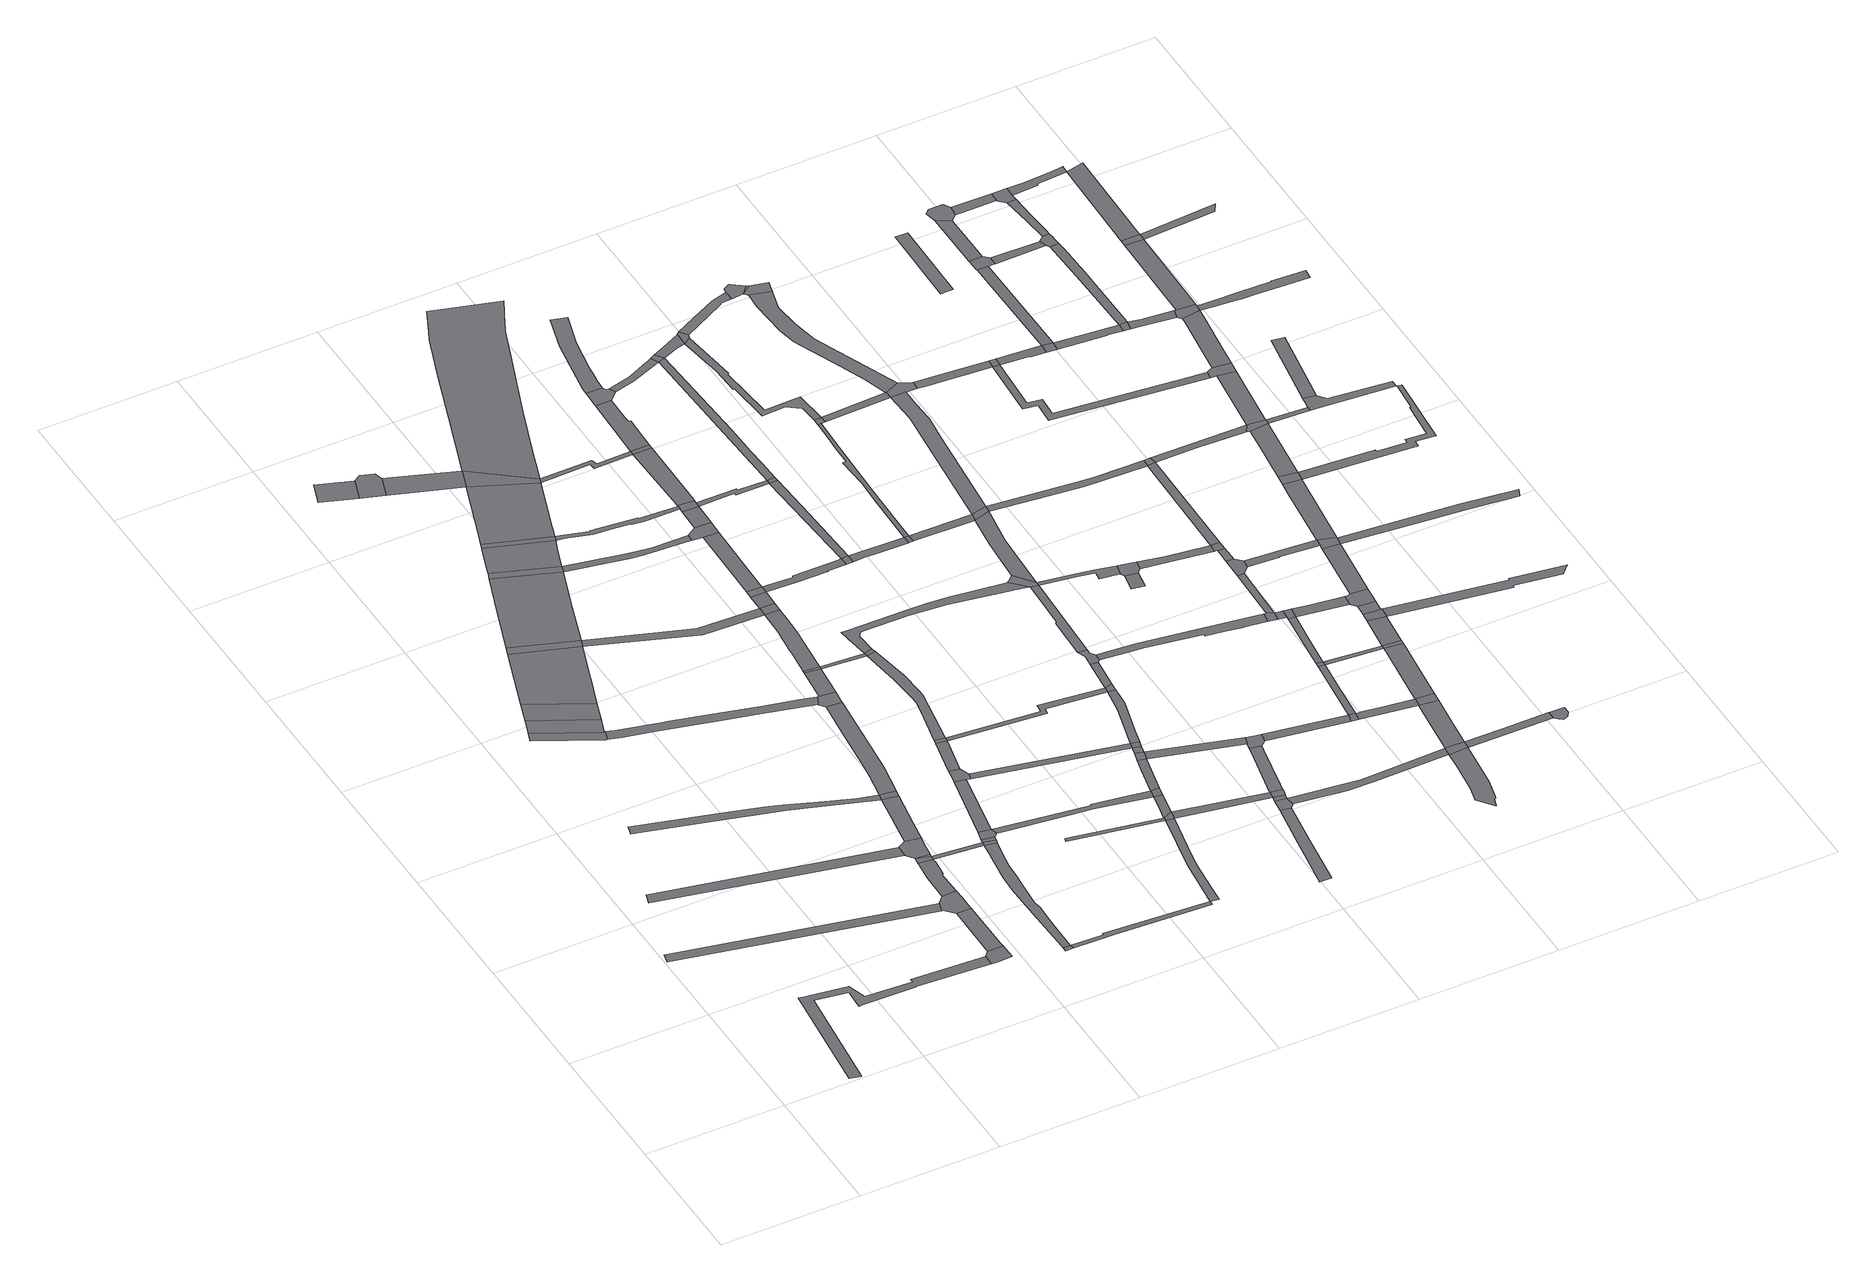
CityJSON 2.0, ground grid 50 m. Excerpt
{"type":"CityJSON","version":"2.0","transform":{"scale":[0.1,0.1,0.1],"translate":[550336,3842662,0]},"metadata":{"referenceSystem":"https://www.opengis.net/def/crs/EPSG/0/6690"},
"CityObjects":{
"road1":{"type":"Road","attributes":{"RoadStructureAttribute.sectionType":"1"},"geometry":[{"type":"MultiSurface","lod":"1","boundaries":[[[0,1,2,3,4,5,6,7,8,9,10,11,12,13,14,15,16,17,18,19]]]}]},
"road2":{"type":"Road","attributes":{"RoadStructureAttribute.sectionType":"1"},"geometry":[{"type":"MultiSurface","lod":"1","boundaries":[[[20,21,22,23]]]}]},
"road3":{"type":"Road","attributes":{"RoadStructureAttribute.sectionType":"1"},"geometry":[{"type":"MultiSurface","lod":"1","boundaries":[[[24,25,26,27]]]}]},
"road4":{"type":"Road","geometry":[{"type":"MultiSurface","lod":"1","boundaries":[[[28,29,30,31,32,33]]]}]},
"road5":{"type":"Road","attributes":{"function":"2","RoadStructureAttribute.sectionType":"1"},"geometry":[{"type":"MultiSurface","lod":"1","boundaries":[[[34,35,28,33,36,37,38]]]}]},
"road6":{"type":"Road","geometry":[{"type":"MultiSurface","lod":"1","boundaries":[[[39,34,38,40]]]}]},
"road7":{"type":"Road","attributes":{"RoadStructureAttribute.sectionType":"1"},"geometry":[{"type":"MultiSurface","lod":"1","boundaries":[[[41,42,43,44,45,46,47,48,49,50,51,52,53]]]}]},
"road8":{"type":"Road","attributes":{"function":"2","RoadStructureAttribute.sectionType":"1"},"geometry":[{"type":"MultiSurface","lod":"1","boundaries":[[[54,55,39,40,56,57,58,59]]]}]},
"road9":{"type":"Road","geometry":[{"type":"MultiSurface","lod":"1","boundaries":[[[60,19,18,61,62,63]]]}]},
"road10":{"type":"Road","attributes":{"RoadStructureAttribute.sectionType":"1"},"geometry":[{"type":"MultiSurface","lod":"1","boundaries":[[[64,65,60,63,66,67]]]}]},
"road11":{"type":"Road","geometry":[{"type":"MultiSurface","lod":"1","boundaries":[[[68,54,59,69]]]}]},
"road12":{"type":"Road","geometry":[{"type":"MultiSurface","lod":"1","boundaries":[[[70,71,72,73,74,75,23,22,76,77,64,67]]]}]},
"road13":{"type":"Road","attributes":{"RoadStructureAttribute.sectionType":"1"},"geometry":[{"type":"MultiSurface","lod":"1","boundaries":[[[78,79,80,81]]]}]},
"road14":{"type":"Road","attributes":{"RoadStructureAttribute.sectionType":"1"},"geometry":[{"type":"MultiSurface","lod":"1","boundaries":[[[82,83,74,73,84,85,86,87,88]]]}]},
"road15":{"type":"Road","attributes":{"function":"2","RoadStructureAttribute.sectionType":"1"},"geometry":[{"type":"MultiSurface","lod":"1","boundaries":[[[89,90,68,69,91,92,93]]]}]},
"road16":{"type":"Road","geometry":[{"type":"MultiSurface","lod":"1","boundaries":[[[94,82,88,95]]]}]},
"road17":{"type":"Road","attributes":{"RoadStructureAttribute.sectionType":"1"},"geometry":[{"type":"MultiSurface","lod":"1","boundaries":[[[96,94,95,97]]]}]},
"road18":{"type":"Road","geometry":[{"type":"MultiSurface","lod":"1","boundaries":[[[98,99,100,101]]]}]},
"road19":{"type":"Road","geometry":[{"type":"MultiSurface","lod":"1","boundaries":[[[102,27,26,96,97,103,104]]]}]},
"road20":{"type":"Road","attributes":{"RoadStructureAttribute.sectionType":"1"},"geometry":[{"type":"MultiSurface","lod":"1","boundaries":[[[105,106,107,108,109,110,32,31,111,112,113,114,115,116,117]]]}]},
"road21":{"type":"Road","geometry":[{"type":"MultiSurface","lod":"1","boundaries":[[[118,81,80,119,120,121]]]}]},
"road22":{"type":"Road","attributes":{"RoadStructureAttribute.sectionType":"1"},"geometry":[{"type":"MultiSurface","lod":"1","boundaries":[[[52,122,123,124,125,102,104,126,127]]]}]},
"road23":{"type":"Road","attributes":{"RoadStructureAttribute.sectionType":"1"},"geometry":[{"type":"MultiSurface","lod":"1","boundaries":[[[95,88,128,129]]]}]},
"road24":{"type":"Road","geometry":[{"type":"MultiSurface","lod":"1","boundaries":[[[130,89,93,131]]]}]},
"road25":{"type":"Road","attributes":{"RoadStructureAttribute.sectionType":"1"},"geometry":[{"type":"MultiSurface","lod":"1","boundaries":[[[128,132,133,134,135,136,137,138,139,140,141,98,101,142,143,144,145,146,147,148,149,150,151,152]]]}]},
"road26":{"type":"Road","geometry":[{"type":"MultiSurface","lod":"1","boundaries":[[[53,52,127,153,154]]]}]},
"road27":{"type":"Road","attributes":{"function":"2","RoadStructureAttribute.sectionType":"1"},"geometry":[{"type":"MultiSurface","lod":"1","boundaries":[[[155,156,130,131,157,158,159,160,161]]]}]},
"road28":{"type":"Road","attributes":{"RoadStructureAttribute.sectionType":"1"},"geometry":[{"type":"MultiSurface","lod":"1","boundaries":[[[120,119,162,163]]]}]},
"road29":{"type":"Road","geometry":[{"type":"MultiSurface","lod":"1","boundaries":[[[164,155,161,165]]]}]},
"road30":{"type":"Road","geometry":[{"type":"MultiSurface","lod":"1","boundaries":[[[129,128,152,166]]]}]},
"road31":{"type":"Road","attributes":{"RoadStructureAttribute.sectionType":"1"},"geometry":[{"type":"MultiSurface","lod":"1","boundaries":[[[167,129,166,168]]]}]},
"road32":{"type":"Road","geometry":[{"type":"MultiSurface","lod":"1","boundaries":[[[169,167,168,170,171]]]}]},
"road33":{"type":"Road","attributes":{"RoadStructureAttribute.sectionType":"1"},"geometry":[{"type":"MultiSurface","lod":"1","boundaries":[[[172,69,59,173,174,175]]]}]},
"road34":{"type":"Road","attributes":{"RoadStructureAttribute.sectionType":"1"},"geometry":[{"type":"MultiSurface","lod":"1","boundaries":[[[176,177,178,179,180,53,154,181,182,183]]]}]},
"road35":{"type":"Road","attributes":{"RoadStructureAttribute.sectionType":"1"},"geometry":[{"type":"MultiSurface","lod":"1","boundaries":[[[184,185,101,100,186,187,188,189,190]]]}]},
"road36":{"type":"Road","attributes":{"function":"2","RoadStructureAttribute.sectionType":"1"},"geometry":[{"type":"MultiSurface","lod":"1","boundaries":[[[162,191,192,164,165,193,194,195,196]]]}]},
"road37":{"type":"Road","attributes":{"RoadStructureAttribute.sectionType":"1"},"geometry":[{"type":"MultiSurface","lod":"1","boundaries":[[[197,169,171,198,199]]]}]},
"road38":{"type":"Road","geometry":[{"type":"MultiSurface","lod":"1","boundaries":[[[117,116,200,176,183,201,202,203]]]}]},
"road39":{"type":"Road","geometry":[{"type":"MultiSurface","lod":"1","boundaries":[[[204,205,197,199,206,207,208,209,210]]]}]},
"road40":{"type":"Road","geometry":[{"type":"MultiSurface","lod":"1","boundaries":[[[163,162,196,211]]]}]},
"road41":{"type":"Road","attributes":{"RoadStructureAttribute.sectionType":"1"},"geometry":[{"type":"MultiSurface","lod":"1","boundaries":[[[212,203,202,213,214]]]}]},
"road42":{"type":"Road","attributes":{"RoadStructureAttribute.sectionType":"1"},"geometry":[{"type":"MultiSurface","lod":"1","boundaries":[[[215,216,217,131,93,218,219,220,221,222,223]]]}]},
"road43":{"type":"Road","geometry":[{"type":"MultiSurface","lod":"1","boundaries":[[[224,212,214,225]]]}]},
"road44":{"type":"Road","attributes":{"RoadStructureAttribute.sectionType":"1"},"geometry":[{"type":"MultiSurface","lod":"1","boundaries":[[[226,227,204,210,228]]]}]},
"road45":{"type":"Road","geometry":[{"type":"MultiSurface","lod":"1","boundaries":[[[229,226,228,230]]]}]},
"road46":{"type":"Road","attributes":{"RoadStructureAttribute.sectionType":"1"},"geometry":[{"type":"MultiSurface","lod":"1","boundaries":[[[174,231,232,233,234,235,224,225,236,237,238,239]]]}]},
"road47":{"type":"Road","attributes":{"RoadStructureAttribute.sectionType":"1"},"geometry":[{"type":"MultiSurface","lod":"1","boundaries":[[[240,241,242,243,244,245,246,165,161,247,248,249,250,251,252,253,254]]]}]},
"road48":{"type":"Road","attributes":{"RoadStructureAttribute.sectionType":"1"},"geometry":[{"type":"MultiSurface","lod":"1","boundaries":[[[255,256,257,258,171,170,259,260,261,262]]]}]},
"road49":{"type":"Road","attributes":{"RoadStructureAttribute.sectionType":"1"},"geometry":[{"type":"MultiSurface","lod":"1","boundaries":[[[225,214,263,264]]]}]},
"road50":{"type":"Road","geometry":[{"type":"MultiSurface","lod":"1","boundaries":[[[175,174,239,265]]]}]},
"road51":{"type":"Road","attributes":{"RoadStructureAttribute.sectionType":"1"},"geometry":[{"type":"MultiSurface","lod":"1","boundaries":[[[266,267,268,269,270]]]}]},
"road52":{"type":"Road","attributes":{"RoadStructureAttribute.sectionType":"1"},"geometry":[{"type":"MultiSurface","lod":"1","boundaries":[[[271,272,273,274,263,275,276,277,278,229,230]]]}]},
"road53":{"type":"Road","attributes":{"RoadStructureAttribute.sectionType":"1"},"geometry":[{"type":"MultiSurface","lod":"1","boundaries":[[[279,175,265,280,281]]]}]},
"road54":{"type":"Road","geometry":[{"type":"MultiSurface","lod":"1","boundaries":[[[282,279,281,283]]]}]},
"road55":{"type":"Road","attributes":{"RoadStructureAttribute.sectionType":"1"},"geometry":[{"type":"MultiSurface","lod":"1","boundaries":[[[269,284,190,285,286,287,288,289,290]]]}]},
"road56":{"type":"Road","geometry":[{"type":"MultiSurface","lod":"1","boundaries":[[[291,264,263,274]]]}]},
"road57":{"type":"Road","attributes":{"RoadStructureAttribute.sectionType":"1"},"geometry":[{"type":"MultiSurface","lod":"1","boundaries":[[[292,293,282,283,294,295]]]}]},
"road58":{"type":"Road","attributes":{"RoadStructureAttribute.sectionType":"1"},"geometry":[{"type":"MultiSurface","lod":"1","boundaries":[[[296,297,211,196,298,299,300,301,302]]]}]},
"road59":{"type":"Road","attributes":{"RoadStructureAttribute.sectionType":"1"},"geometry":[{"type":"MultiSurface","lod":"1","boundaries":[[[207,206,303,304]]]}]},
"road60":{"type":"Road","geometry":[{"type":"MultiSurface","lod":"1","boundaries":[[[305,306,223,222,307,292,295,308]]]}]},
"road61":{"type":"Road","attributes":{"function":"2","RoadStructureAttribute.sectionType":"1"},"geometry":[{"type":"MultiSurface","lod":"1","boundaries":[[[309,310,311,312,313,314,315,316,163,211,317,318,319,320,321,322,323,324,325]]]}]},
"road62":{"type":"Road","attributes":{"RoadStructureAttribute.sectionType":"1"},"geometry":[{"type":"MultiSurface","lod":"1","boundaries":[[[326,305,308,327]]]}]},
"road63":{"type":"Road","geometry":[{"type":"MultiSurface","lod":"1","boundaries":[[[328,270,269,290]]]}]},
"road64":{"type":"Road","geometry":[{"type":"MultiSurface","lod":"1","boundaries":[[[329,254,253,326,327,330,331]]]}]},
"road65":{"type":"Road","attributes":{"RoadStructureAttribute.sectionType":"1"},"geometry":[{"type":"MultiSurface","lod":"1","boundaries":[[[332,333,334,283,281,335,336,337,338,339]]]}]},
"road66":{"type":"Road","attributes":{"RoadStructureAttribute.sectionType":"1"},"geometry":[{"type":"MultiSurface","lod":"1","boundaries":[[[261,340,341,270,328,342]]]}]},
"road67":{"type":"Road","attributes":{"RoadStructureAttribute.sectionType":"1"},"geometry":[{"type":"MultiSurface","lod":"1","boundaries":[[[343,344,345,230,228,346,347,348,349,350]]]}]},
"road68":{"type":"Road","attributes":{"RoadStructureAttribute.sectionType":"1"},"geometry":[{"type":"MultiSurface","lod":"1","boundaries":[[[301,351,352,353,329,331,354,355]]]}]},
"road69":{"type":"Road","geometry":[{"type":"MultiSurface","lod":"1","boundaries":[[[356,262,261,342]]]}]},
"road70":{"type":"Road","geometry":[{"type":"MultiSurface","lod":"1","boundaries":[[[302,301,355,357]]]}]},
"road71":{"type":"Road","attributes":{"RoadStructureAttribute.sectionType":"1"},"geometry":[{"type":"MultiSurface","lod":"1","boundaries":[[[358,359,262,356,360,361]]]}]},
"road72":{"type":"Road","attributes":{"RoadStructureAttribute.sectionType":"1"},"geometry":[{"type":"MultiSurface","lod":"1","boundaries":[[[362,363,302,357,364,365,366,367]]]}]},
"road73":{"type":"Road","geometry":[{"type":"MultiSurface","lod":"1","boundaries":[[[368,358,361,369]]]}]},
"road74":{"type":"Road","attributes":{"RoadStructureAttribute.sectionType":"1"},"geometry":[{"type":"MultiSurface","lod":"1","boundaries":[[[370,371,330,327,372,373,374,375]]]}]},
"road75":{"type":"Road","attributes":{"RoadStructureAttribute.sectionType":"1"},"geometry":[{"type":"MultiSurface","lod":"1","boundaries":[[[328,290,376,377,378]]]}]},
"road76":{"type":"Road","attributes":{"RoadStructureAttribute.sectionType":"1"},"geometry":[{"type":"MultiSurface","lod":"1","boundaries":[[[303,379,368,369,380]]]}]},
"road77":{"type":"Road","geometry":[{"type":"MultiSurface","lod":"1","boundaries":[[[381,339,338,382]]]}]},
"road78":{"type":"Road","geometry":[{"type":"MultiSurface","lod":"1","boundaries":[[[304,303,380,383]]]}]},
"road79":{"type":"Road","attributes":{"RoadStructureAttribute.sectionType":"1"},"geometry":[{"type":"MultiSurface","lod":"1","boundaries":[[[384,385,386,387,388,389,390,391,392,264,291,393,394,395,396,397,398,399,400,401,402,403]]]}]},
"road80":{"type":"Road","geometry":[{"type":"MultiSurface","lod":"1","boundaries":[[[404,362,367,405,406,407,408,409,410,411,412,413,414]]]}]},
"road81":{"type":"Road","attributes":{"RoadStructureAttribute.sectionType":"1"},"geometry":[{"type":"MultiSurface","lod":"1","boundaries":[[[415,416,417,418,419,420,421]]]}]},
"road82":{"type":"Road","attributes":{"RoadStructureAttribute.sectionType":"1"},"geometry":[{"type":"MultiSurface","lod":"1","boundaries":[[[422,423,374,339,381]]]}]},
"road83":{"type":"Road","attributes":{"RoadStructureAttribute.sectionType":"1"},"geometry":[{"type":"MultiSurface","lod":"1","boundaries":[[[349,424,425,304,383,426,427,428]]]}]},
"road84":{"type":"Road","attributes":{"RoadStructureAttribute.sectionType":"1"},"geometry":[{"type":"MultiSurface","lod":"1","boundaries":[[[381,382,429,430,431,432]]]}]},
"road85":{"type":"Road","attributes":{"RoadStructureAttribute.sectionType":"1"},"geometry":[{"type":"MultiSurface","lod":"1","boundaries":[[[433,434,435,404,414,436,437,438,439,440,441,442,443,444]]]}]},
"road86":{"type":"Road","geometry":[{"type":"MultiSurface","lod":"1","boundaries":[[[445,375,374,423]]]}]},
"road87":{"type":"Road","attributes":{"RoadStructureAttribute.sectionType":"1"},"geometry":[{"type":"MultiSurface","lod":"1","boundaries":[[[369,361,446,447]]]}]},
"road88":{"type":"Road","geometry":[{"type":"MultiSurface","lod":"1","boundaries":[[[448,415,421,449,450,451,452]]]}]},
"road89":{"type":"Road","attributes":{"RoadStructureAttribute.sectionType":"1"},"geometry":[{"type":"MultiSurface","lod":"1","boundaries":[[[377,448,452,453]]]}]},
"road90":{"type":"Road","geometry":[{"type":"MultiSurface","lod":"1","boundaries":[[[454,350,349,428]]]}]},
"road91":{"type":"Road","geometry":[{"type":"MultiSurface","lod":"1","boundaries":[[[378,377,453,455,456]]]}]},
"road92":{"type":"Road","attributes":{"RoadStructureAttribute.sectionType":"1"},"geometry":[{"type":"MultiSurface","lod":"1","boundaries":[[[457,458,459,460,461,462,407,406,463,464,465]]]}]},
"road93":{"type":"Road","attributes":{"RoadStructureAttribute.sectionType":"1"},"geometry":[{"type":"MultiSurface","lod":"1","boundaries":[[[466,350,454,467]]]}]},
"road94":{"type":"Road","attributes":{"RoadStructureAttribute.sectionType":"1"},"geometry":[{"type":"MultiSurface","lod":"1","boundaries":[[[468,469,470,471,472,465,375,445]]]}]},
"road95":{"type":"Road","geometry":[{"type":"MultiSurface","lod":"1","boundaries":[[[473,474,466,467,475,476,477,478]]]}]},
"road96":{"type":"Road","attributes":{"RoadStructureAttribute.sectionType":"1"},"geometry":[{"type":"MultiSurface","lod":"1","boundaries":[[[479,480,378,456,481,482,483]]]}]},
"road97":{"type":"Road","geometry":[{"type":"MultiSurface","lod":"1","boundaries":[[[432,431,484,485]]]}]},
"road98":{"type":"Road","attributes":{"RoadStructureAttribute.sectionType":"1"},"geometry":[{"type":"MultiSurface","lod":"1","boundaries":[[[486,487,488,489,473,478,490,491,492]]]}]},
"road99":{"type":"Road","geometry":[{"type":"MultiSurface","lod":"1","boundaries":[[[493,457,465,472]]]}]},
"road100":{"type":"Road","geometry":[{"type":"MultiSurface","lod":"1","boundaries":[[[494,447,446,479,483,495,496]]]}]},
"road101":{"type":"Road","attributes":{"RoadStructureAttribute.sectionType":"1"},"geometry":[{"type":"MultiSurface","lod":"1","boundaries":[[[497,498,499,500,501,502,503,504,432,485,505,506,507,508]]]}]},
"road102":{"type":"Road","geometry":[{"type":"MultiSurface","lod":"1","boundaries":[[[509,510,403,402,486,492,511]]]}]},
"road103":{"type":"Road","attributes":{"RoadStructureAttribute.sectionType":"1"},"geometry":[{"type":"MultiSurface","lod":"1","boundaries":[[[512,485,484,513,514]]]}]},
"road104":{"type":"Road","attributes":{"RoadStructureAttribute.sectionType":"1"},"geometry":[{"type":"MultiSurface","lod":"1","boundaries":[[[515,516,517,493,472,518,519,520]]]}]},
"road105":{"type":"Road","attributes":{"RoadStructureAttribute.sectionType":"1"},"geometry":[{"type":"MultiSurface","lod":"1","boundaries":[[[521,522,523,513,524,525,509,511]]]}]},
"road106":{"type":"Road","geometry":[{"type":"MultiSurface","lod":"1","boundaries":[[[526,515,520,527,528]]]}]},
"road107":{"type":"Road","attributes":{"RoadStructureAttribute.sectionType":"1"},"geometry":[{"type":"MultiSurface","lod":"1","boundaries":[[[529,530,452,451,531,532,533,534]]]}]},
"road108":{"type":"Road","attributes":{"RoadStructureAttribute.sectionType":"1"},"geometry":[{"type":"MultiSurface","lod":"1","boundaries":[[[535,536,537,538,539,527,520,540,541,542,543,544,545,546,547]]]}]},
"road109":{"type":"Road","geometry":[{"type":"MultiSurface","lod":"1","boundaries":[[[547,546,497,508,548]]]}]},
"road110":{"type":"Road","attributes":{"RoadStructureAttribute.sectionType":"1"},"geometry":[{"type":"MultiSurface","lod":"1","boundaries":[[[496,495,549,550]]]}]},
"road111":{"type":"Road","attributes":{"RoadStructureAttribute.sectionType":"1"},"geometry":[{"type":"MultiSurface","lod":"1","boundaries":[[[551,552,553,554,511,492,555,556,557,558,559]]]}]},
"road112":{"type":"Road","geometry":[{"type":"MultiSurface","lod":"1","boundaries":[[[560,514,513,523]]]}]},
"road113":{"type":"Road","attributes":{"RoadStructureAttribute.sectionType":"1"},"geometry":[{"type":"MultiSurface","lod":"1","boundaries":[[[561,562,476,475,563,564,565,566,567,568,569,570,571,572,573]]]}]},
"road114":{"type":"Road","attributes":{"RoadStructureAttribute.sectionType":"1"},"geometry":[{"type":"MultiSurface","lod":"1","boundaries":[[[574,575,576,577,578,526,528,579,580,581]]]}]},
"road115":{"type":"Road","attributes":{"RoadStructureAttribute.sectionType":"1"},"geometry":[{"type":"MultiSurface","lod":"1","boundaries":[[[582,547,548,583]]]}]},
"road116":{"type":"Road","geometry":[{"type":"MultiSurface","lod":"1","boundaries":[[[584,585,586,587]]]}]},
"road117":{"type":"Road","attributes":{"RoadStructureAttribute.sectionType":"1"},"geometry":[{"type":"MultiSurface","lod":"1","boundaries":[[[588,589,590,591,592,593,594,583,595,596,597,514,560]]]}]},
"road118":{"type":"Road","geometry":[{"type":"MultiSurface","lod":"1","boundaries":[[[598,550,549,599,600]]]}]},
"road119":{"type":"Road","geometry":[{"type":"MultiSurface","lod":"1","boundaries":[[[601,559,558,584,587,602,603,604]]]}]},
"road120":{"type":"Road","attributes":{"RoadStructureAttribute.sectionType":"1"},"geometry":[{"type":"MultiSurface","lod":"1","boundaries":[[[605,598,600,606,607,608]]]}]},
"road121":{"type":"Road","attributes":{"RoadStructureAttribute.sectionType":"1"},"geometry":[{"type":"MultiSurface","lod":"1","boundaries":[[[609,610,611,612,613,614,615,616,617,618,619]]]}]},
"road122":{"type":"Road","attributes":{"RoadStructureAttribute.sectionType":"1"},"geometry":[{"type":"MultiSurface","lod":"1","boundaries":[[[620,621,622,600,599,623,624,625]]]}]},
"road123":{"type":"Road","geometry":[{"type":"MultiSurface","lod":"1","boundaries":[[[626,627,628,629,574,581,630,631]]]}]},
"road124":{"type":"Road","geometry":[{"type":"MultiSurface","lod":"1","boundaries":[[[632,605,608,633]]]}]},
"road125":{"type":"Road","geometry":[{"type":"MultiSurface","lod":"1","boundaries":[[[634,534,533,615,614,635,636]]]}]},
"road126":{"type":"Road","attributes":{"RoadStructureAttribute.sectionType":"1"},"geometry":[{"type":"MultiSurface","lod":"1","boundaries":[[[637,638,639,640,641,642,643,644,582,645,646,647,648,649]]]}]},
"road127":{"type":"Road","attributes":{"RoadStructureAttribute.sectionType":"1"},"geometry":[{"type":"MultiSurface","lod":"1","boundaries":[[[631,630,650]]]}]},
"road128":{"type":"Road","geometry":[{"type":"MultiSurface","lod":"1","boundaries":[[[651,652,645,582,583,594,653,654,655]]]}]},
"road129":{"type":"Road","geometry":[{"type":"MultiSurface","lod":"1","boundaries":[[[650,630,656,637,649,657]]]}]},
"road130":{"type":"Road","attributes":{"RoadStructureAttribute.sectionType":"1"},"geometry":[{"type":"MultiSurface","lod":"1","boundaries":[[[658,604,603,602,659,660,661]]]}]},
"road131":{"type":"Road","attributes":{"RoadStructureAttribute.sectionType":"1"},"geometry":[{"type":"MultiSurface","lod":"1","boundaries":[[[662,663,664,560,523,665,666,667,668]]]}]},
"road132":{"type":"Road","attributes":{"RoadStructureAttribute.sectionType":"1"},"geometry":[{"type":"MultiSurface","lod":"1","boundaries":[[[669,670,632,633,671,672,673,674]]]}]},
"road133":{"type":"Road","geometry":[{"type":"MultiSurface","lod":"1","boundaries":[[[675,573,572,676,677,678]]]}]},
"road134":{"type":"Road","attributes":{"RoadStructureAttribute.sectionType":"1"},"geometry":[{"type":"MultiSurface","lod":"1","boundaries":[[[623,679,680,634,636,681,682,683]]]}]},
"road135":{"type":"Road","attributes":{"RoadStructureAttribute.sectionType":"1"},"geometry":[{"type":"MultiSurface","lod":"1","boundaries":[[[677,676,684,685,686]]]}]},
"road136":{"type":"Road","attributes":{"RoadStructureAttribute.sectionType":"1"},"geometry":[{"type":"MultiSurface","lod":"1","boundaries":[[[687,688,678,677]]]}]},
"road137":{"type":"Road","attributes":{"RoadStructureAttribute.sectionType":"1"},"geometry":[{"type":"MultiSurface","lod":"1","boundaries":[[[633,608,689,690,691]]]}]},
"road138":{"type":"Road","geometry":[{"type":"MultiSurface","lod":"1","boundaries":[[[686,685,669,674,692]]]}]},
"road139":{"type":"Road","geometry":[{"type":"MultiSurface","lod":"1","boundaries":[[[625,624,623,683,693]]]}]},
"road140":{"type":"Road","geometry":[{"type":"MultiSurface","lod":"1","boundaries":[[[694,688,687,695,696,697]]]}]},
"road141":{"type":"Road","attributes":{"RoadStructureAttribute.sectionType":"1"},"geometry":[{"type":"MultiSurface","lod":"1","boundaries":[[[698,694,697,699]]]}]},
"road142":{"type":"Road","attributes":{"RoadStructureAttribute.sectionType":"1"},"geometry":[{"type":"MultiSurface","lod":"1","boundaries":[[[690,700,701,702,625,693,703,704,705]]]}]},
"road143":{"type":"Road","geometry":[{"type":"MultiSurface","lod":"1","boundaries":[[[661,660,698,699,706]]]}]},
"road144":{"type":"Road","attributes":{"RoadStructureAttribute.sectionType":"1"},"geometry":[{"type":"MultiSurface","lod":"1","boundaries":[[[707,708,655,654,709,710,711,712,713,714]]]}]},
"road145":{"type":"Road","attributes":{"RoadStructureAttribute.sectionType":"1"},"geometry":[{"type":"MultiSurface","lod":"1","boundaries":[[[715,636,635,716,717,718]]]}]},
"road146":{"type":"Road","attributes":{"RoadStructureAttribute.sectionType":"1"},"geometry":[{"type":"MultiSurface","lod":"1","boundaries":[[[719,692,674,720,721]]]}]},
"road147":{"type":"Road","geometry":[{"type":"MultiSurface","lod":"1","boundaries":[[[691,690,705,722]]]}]},
"road148":{"type":"Road","attributes":{"RoadStructureAttribute.sectionType":"1"},"geometry":[{"type":"MultiSurface","lod":"1","boundaries":[[[723,667,661,706]]]}]},
"road149":{"type":"Road","attributes":{"RoadStructureAttribute.sectionType":"1"},"geometry":[{"type":"MultiSurface","lod":"1","boundaries":[[[724,691,722,725,726,727]]]}]},
"road150":{"type":"Road","geometry":[{"type":"MultiSurface","lod":"1","boundaries":[[[728,724,727,729,730]]]}]},
"road151":{"type":"Road","attributes":{"RoadStructureAttribute.sectionType":"1"},"geometry":[{"type":"MultiSurface","lod":"1","boundaries":[[[731,696,695,732,733,734,735]]]}]},
"road152":{"type":"Road","attributes":{"RoadStructureAttribute.sectionType":"1"},"geometry":[{"type":"MultiSurface","lod":"1","boundaries":[[[736,737,728,730,738]]]}]},
"road153":{"type":"Road","geometry":[{"type":"MultiSurface","lod":"1","boundaries":[[[739,740,721,720,737,736,738,741]]]}]},
"road154":{"type":"Road","geometry":[{"type":"MultiSurface","lod":"1","boundaries":[[[714,713,742,743]]]}]},
"road155":{"type":"Road","geometry":[{"type":"MultiSurface","lod":"1","boundaries":[[[668,667,723,744]]]}]},
"road156":{"type":"Road","geometry":[{"type":"MultiSurface","lod":"1","boundaries":[[[745,718,717,746,747,748,749,750,751]]]}]},
"road157":{"type":"Road","attributes":{"RoadStructureAttribute.sectionType":"1"},"geometry":[{"type":"MultiSurface","lod":"1","boundaries":[[[752,739,741,753,754,755]]]}]},
"road158":{"type":"Road","attributes":{"RoadStructureAttribute.sectionType":"1"},"geometry":[{"type":"MultiSurface","lod":"1","boundaries":[[[756,743,742,757,758,759,760,761]]]}]},
"road159":{"type":"Road","geometry":[{"type":"MultiSurface","lod":"1","boundaries":[[[735,734,762,752,755,763,764]]]}]},
"road160":{"type":"Road","geometry":[{"type":"MultiSurface","lod":"1","boundaries":[[[761,760,765,766]]]}]},
"road161":{"type":"Road","attributes":{"RoadStructureAttribute.sectionType":"1"},"geometry":[{"type":"MultiSurface","lod":"1","boundaries":[[[744,723,767,768,769,770]]]}]},
"road162":{"type":"Road","attributes":{"RoadStructureAttribute.sectionType":"1"},"geometry":[{"type":"MultiSurface","lod":"1","boundaries":[[[771,772,773,774,775]]]}]},
"road163":{"type":"Road","attributes":{"RoadStructureAttribute.sectionType":"1"},"geometry":[{"type":"MultiSurface","lod":"1","boundaries":[[[776,777,735,764,778,779]]]}]},
"road164":{"type":"Road","attributes":{"RoadStructureAttribute.sectionType":"1"},"geometry":[{"type":"MultiSurface","lod":"1","boundaries":[[[713,780,781,782,783,784,785,786,787,788,742]]]}]},
"road165":{"type":"Road","attributes":{"RoadStructureAttribute.sectionType":"1"},"geometry":[{"type":"MultiSurface","lod":"1","boundaries":[[[789,761,766,790]]]}]},
"road166":{"type":"Road","geometry":[{"type":"MultiSurface","lod":"1","boundaries":[[[791,776,779,792]]]}]},
"road167":{"type":"Road","attributes":{"RoadStructureAttribute.sectionType":"1"},"geometry":[{"type":"MultiSurface","lod":"1","boundaries":[[[793,794,729,727,795,796,797,798]]]}]},
"road168":{"type":"Road","attributes":{"RoadStructureAttribute.sectionType":"1"},"geometry":[{"type":"MultiSurface","lod":"1","boundaries":[[[799,766,765,800,801,802,803]]]}]},
"road169":{"type":"Road","attributes":{"RoadStructureAttribute.sectionType":"1"},"geometry":[{"type":"MultiSurface","lod":"1","boundaries":[[[804,805,806,807,808,809,791,792]]]}]},
"road170":{"type":"Road","geometry":[{"type":"MultiSurface","lod":"1","boundaries":[[[810,811,812,813,789,790,814,815,816]]]}]},
"road171":{"type":"Road","attributes":{"RoadStructureAttribute.sectionType":"1"},"geometry":[{"type":"MultiSurface","lod":"1","boundaries":[[[817,812,811,818]]]}]},
"road172":{"type":"Road","geometry":[{"type":"MultiSurface","lod":"1","boundaries":[[[770,769,806,805,819]]]}]},
"road173":{"type":"Road","geometry":[{"type":"MultiSurface","lod":"1","boundaries":[[[820,821,817,818,822,823,824,825,826]]]}]},
"road174":{"type":"Road","geometry":[{"type":"MultiSurface","lod":"1","boundaries":[[[827,803,802,828]]]}]},
"road175":{"type":"Road","attributes":{"RoadStructureAttribute.sectionType":"1"},"geometry":[{"type":"MultiSurface","lod":"1","boundaries":[[[829,830,770,819,831,832]]]}]},
"road176":{"type":"Road","attributes":{"RoadStructureAttribute.sectionType":"1"},"geometry":[{"type":"MultiSurface","lod":"1","boundaries":[[[833,763,755,834,835,836,837]]]}]},
"road177":{"type":"Road","attributes":{"RoadStructureAttribute.sectionType":"1"},"geometry":[{"type":"MultiSurface","lod":"1","boundaries":[[[838,816,815,839,840]]]}]},
"road178":{"type":"Road","geometry":[{"type":"MultiSurface","lod":"1","boundaries":[[[819,805,841,842]]]}]},
"road179":{"type":"Road","geometry":[{"type":"MultiSurface","lod":"1","boundaries":[[[843,844,785,784,829,832,845]]]}]},
"road180":{"type":"Road","attributes":{"RoadStructureAttribute.sectionType":"1"},"geometry":[{"type":"MultiSurface","lod":"1","boundaries":[[[846,847,848,849,850,851,852,803,827]]]}]},
"road181":{"type":"Road","attributes":{"RoadStructureAttribute.sectionType":"1"},"geometry":[{"type":"MultiSurface","lod":"1","boundaries":[[[853,827,828,854,855,856]]]}]},
"road182":{"type":"Road","attributes":{"RoadStructureAttribute.sectionType":"1"},"geometry":[{"type":"MultiSurface","lod":"1","boundaries":[[[857,825,824,858,859,860]]]}]},
"road183":{"type":"Road","geometry":[{"type":"MultiSurface","lod":"1","boundaries":[[[861,862,863,864,840,839,850,849]]]}]},
"road184":{"type":"Road","attributes":{"RoadStructureAttribute.sectionType":"1"},"geometry":[{"type":"MultiSurface","lod":"1","boundaries":[[[865,866,867,868,869,843,845]]]}]},
"road185":{"type":"Road","attributes":{"RoadStructureAttribute.sectionType":"1"},"geometry":[{"type":"MultiSurface","lod":"1","boundaries":[[[870,871,872,873,874,875,876,877,792,779,878,879,880,881,882,883]]]}]},
"road186":{"type":"Road","attributes":{"RoadStructureAttribute.sectionType":"1"},"geometry":[{"type":"MultiSurface","lod":"1","boundaries":[[[884,885,886,887,888,864,863]]]}]},
"road187":{"type":"Road","geometry":[{"type":"MultiSurface","lod":"1","boundaries":[[[860,859,889,890,887,886,891,892]]]}]},
"road188":{"type":"Road","geometry":[{"type":"MultiSurface","lod":"1","boundaries":[[[856,855,893,868,867,894,895,896]]]}]},
"road189":{"type":"Road","attributes":{"RoadStructureAttribute.sectionType":"1"},"geometry":[{"type":"MultiSurface","lod":"1","boundaries":[[[897,898,899,900,901]]]}]},
"road190":{"type":"Road","attributes":{"RoadStructureAttribute.sectionType":"1"},"geometry":[{"type":"MultiSurface","lod":"1","boundaries":[[[902,896,895,903,904,905]]]}]},
"road191":{"type":"Road","attributes":{"RoadStructureAttribute.sectionType":"1"},"geometry":[{"type":"MultiSurface","lod":"1","boundaries":[[[900,906,842,841,907,908,909,910,911,901]]]}]},
"road192":{"type":"Road","attributes":{"RoadStructureAttribute.sectionType":"1"},"geometry":[{"type":"MultiSurface","lod":"1","boundaries":[[[912,913,914,915,892,891,916,917,918]]]}]},
"road193":{"type":"Road","geometry":[{"type":"MultiSurface","lod":"1","boundaries":[[[919,902,905,920]]]}]},
"road194":{"type":"Road","attributes":{"RoadStructureAttribute.sectionType":"1"},"geometry":[{"type":"MultiSurface","lod":"1","boundaries":[[[921,922,918,923,919,920]]]}]},
"road195":{"type":"Road","attributes":{"RoadStructureAttribute.sectionType":"1"},"geometry":[{"type":"MultiSurface","lod":"1","boundaries":[[[924,925,926,927,928,929,930,894,867,931,932,933,934,935,936,937]]]}]},
"road196":{"type":"Road","attributes":{"RoadStructureAttribute.sectionType":"1"},"geometry":[{"type":"MultiSurface","lod":"1","boundaries":[[[938,920,905,939]]]}]}
},
"vertices":[
[641,349,0],[641,342,0],[641,335,0],[474,344,0],[454,412,0],[327,431,0],[307,434,0],[287,437,0],[241,17,0],[281,8,0],[324,397,0],[324,403,0],[440,384,0],[437,334,0],[436,311,0],[448,311,0],[639,309,0],[640,309,0],[899,293,0],[901,333,0],
[17,822,0],[9,787,0],[886,594,0],[895,629,0],
[106,1106,0],[95,1068,0],[912,886,0],[914,929,0],
[155,1972,0],[143,1936,0],[355,1827,0],[358,1827,0],[371,1864,0],[367,1862,0],
[175,2030,0],[159,1984,0],[370,1870,0],[383,1910,0],[388,1922,0],
[200,2106,0],[414,1997,0],
[914,1199,0],[801,1242,0],[691,1284,0],[635,1303,0],[495,1344,0],[215,1423,0],[204,1388,0],[470,1317,0],[618,1276,0],[688,1256,0],[796,1220,0],[976,1158,0],[982,1183,0],
[281,2339,0],[240,2223,0],[451,2104,0],[455,2118,0],[504,2255,0],[506,2260,0],
[919,351,0],[919,292,0],[975,293,0],[974,351,0],
[921,560,0],[920,457,0],[974,370,0],[973,560,0],
[292,2370,0],[516,2288,0],
[973,599,0],[973,606,0],[973,618,0],[972,656,0],[921,655,0],[896,630,0],[888,594,0],[890,593,0],
[137,3352,0],[108,3271,0],[231,3227,0],[260,3308,0],
[931,832,0],[922,753,0],[970,749,0],[976,750,0],[981,814,0],[981,821,0],[981,826,0],
[404,2688,0],[349,2535,0],[566,2440,0],[625,2608,0],[626,2607,0],
[934,856,0],[983,841,0],
[934,858,0],[985,853,0],
[1136,253,0],[1136,237,0],[1164,237,0],[1161,253,0],
[944,946,0],[990,890,0],[998,937,0],
[984,1708,0],[859,1739,0],[701,1779,0],[566,1813,0],[551,1817,0],[402,1854,0],[405,1814,0],[501,1792,0],[613,1763,0],[719,1736,0],[839,1706,0],[1022,1660,0],[1037,1694,0],
[286,3324,0],[312,3199,0],[340,3279,0],[331,3309,0],
[977,1157,0],[976,1153,0],[962,1065,0],[957,1033,0],[1009,1010,0],[1032,1148,0],
[1155,809,0],[1157,824,0],
[414,2713,0],[633,2634,0],
[1153,796,0],[1149,767,0],[1148,757,0],[1144,728,0],[1134,653,0],[1132,641,0],[1131,625,0],[1130,578,0],[1131,446,0],[1136,263,0],[1162,344,0],[1164,421,0],[1166,461,0],[1161,491,0],[1170,604,0],[1172,625,0],[1174,654,0],[1176,686,0],[1188,759,0],[1189,761,0],[1197,800,0],
[1035,1162,0],[1037,1173,0],
[454,2831,0],[421,2736,0],[634,2636,0],[635,2640,0],[662,2716,0],[677,2753,0],[678,2753,0],
[553,3115,0],[580,3191,0],
[461,2850,0],[683,2772,0],
[1200,815,0],
[1160,838,0],[1203,829,0],
[1168,875,0],[1217,841,0],[1211,867,0],
[864,2165,0],[865,2130,0],[1082,2122,0],[1083,2157,0],
[1039,1638,0],[1025,1508,0],[1005,1320,0],[998,1275,0],[984,1190,0],[1059,1296,0],[1066,1361,0],[1094,1632,0],
[1278,257,0],[1277,249,0],[1246,235,0],[1304,233,0],[1304,235,0],[1648,215,0],[1649,231,0],
[547,3097,0],[479,2900,0],[687,2781,0],[693,2800,0],[700,2822,0],[769,3021,0],
[1218,1125,0],[1212,873,0],[1257,1117,0],
[1023,1658,0],[1095,1644,0],[1100,1687,0],[1044,1693,0],
[1229,1179,0],[1226,1166,0],[1272,1114,0],[1277,1137,0],[1267,1164,0],[1265,1168,0],[1264,1172,0],
[776,3040,0],
[1057,1814,0],[1112,1800,0],[1113,1808,0],
[930,2578,0],[875,2585,0],[830,2592,0],[803,2572,0],[843,2565,0],[888,2558,0],[1030,2552,0],[1052,2549,0],[1055,2577,0],
[1058,1824,0],[1114,1818,0],
[1257,1318,0],[1243,1252,0],[1295,1310,0],
[1260,1333,0],[1296,1326,0],
[1082,2119,0],[1080,2031,0],[1069,1932,0],[1067,1911,0],[1060,1840,0],[1115,1833,0],[1132,2007,0],[1135,2078,0],[1136,2121,0],
[1025,2719,0],[957,2723,0],[956,2727,0],[815,2741,0],[794,2743,0],[792,2742,0],[703,2768,0],[705,2749,0],[795,2723,0],[865,2718,0],[924,2711,0],[925,2708,0],[966,2702,0],[1094,2700,0],[1094,2715,0],
[1666,804,0],[1545,825,0],[1543,819,0],[1357,847,0],[1457,812,0],[1541,801,0],[1735,762,0],[1741,792,0],
[1270,1794,0],[1268,1807,0],
[1137,2156,0],
[1394,718,0],[1391,711,0],[1390,703,0],[1713,643,0],[1715,656,0],
[1333,1543,0],[1333,1568,0],[1327,1658,0],[1303,1800,0],[1289,1652,0],[1298,1550,0],[1298,1520,0],[1284,1447,0],
[1084,2218,0],[1139,2212,0],[1139,2218,0],
[1085,2247,0],[1138,2246,0],
[1670,418,0],[1679,225,0],[1686,298,0],[1697,400,0],[1702,436,0],[1714,503,0],[1743,640,0],
[1300,1817,0],
[1091,2545,0],[1086,2298,0],[1144,2442,0],[1147,2543,0],
[968,3019,0],[963,3041,0],[773,3021,0],[948,3026,0],[951,3003,0],[1090,3005,0],[1090,3020,0],
[1789,1002,0],[1795,1025,0],
[1091,2599,0],[1071,2587,0],[1073,2547,0],[1148,2597,0],
[851,3923,0],[842,3902,0],[809,3834,0],[794,3801,0],[775,3749,0],[765,3723,0],[736,3641,0],[665,3437,0],[779,3051,0],[821,3172,0],[881,3343,0],[931,3479,0],[977,3599,0],[1022,3721,0],[1029,3734,0],[1037,3751,0],[1088,3854,0],
[1093,2685,0],[1151,2683,0],
[1749,671,0],
[1094,2720,0],[1151,2703,0],[1152,2713,0],
[1414,2246,0],[1249,2246,0],[1248,2240,0],[1249,2213,0],[1358,2213,0],[1358,2216,0],[1424,2216,0],[1424,2247,0],
[1727,713,0],[1716,663,0],[1765,756,0],
[1626,1327,0],[1622,1297,0],[1298,1326,0],[1296,1310,0],[1635,1278,0],[1640,1301,0],[1851,1278,0],[1854,1299,0],
[1090,2994,0],[1090,2992,0],[1094,2728,0],[1153,2721,0],[1156,3004,0],
[1772,793,0],
[1156,3020,0],
[1775,942,0],[1764,896,0],[1801,925,0],[1804,935,0],
[1100,3268,0],[1095,3136,0],[1161,3151,0],[1154,3151,0],[1153,3175,0],[1155,3266,0],
[1783,975,0],[1812,968,0],
[1296,2695,0],[1296,2702,0],[1279,2687,0],[1282,2677,0],[1399,2676,0],[1401,2693,0],
[1888,613,0],[2063,580,0],[2067,607,0],
[1789,999,0],[1818,995,0],
[1449,2249,0],[1449,2216,0],
[1824,1017,0],
[1826,1895,0],[1823,1896,0],[1634,1923,0],[1597,1925,0],[1562,1927,0],[1482,1929,0],[1270,1932,0],[1252,1932,0],[1257,1892,0],[1295,1887,0],[1298,1893,0],[1302,1898,0],[1307,1905,0],[1479,1904,0],[1534,1900,0],[1612,1893,0],[1810,1857,0],[1839,1852,0],[1879,1845,0],[1829,1895,0],
[1102,3336,0],[1172,3283,0],[1186,3296,0],[1176,3319,0],[1171,3319,0],[1168,3320,0],[1167,3321,0],[1164,3323,0],[1162,3326,0],[1159,3331,0],[1159,3333,0],
[2053,514,0],[2028,352,0],[2018,289,0],[1997,149,0],[2039,149,0],[2064,325,0],[2090,509,0],
[1439,2486,0],[1430,2677,0],
[1838,1188,0],[1795,1028,0],[1836,1070,0],[1872,1206,0],[1878,1276,0],
[1495,2217,0],[1531,2216,0],[1647,2214,0],[1647,2244,0],
[1173,3701,0],[1138,3575,0],[1103,3358,0],[1159,3339,0],[1160,3353,0],[1162,3372,0],[1164,3394,0],[1166,3407,0],[1168,3423,0],[1171,3444,0],[1192,3566,0],[1227,3687,0],
[1429,2694,0],
[2117,848,0],[2126,879,0],
[2060,562,0],[2092,510,0],[2101,521,0],[2103,523,0],[2100,556,0],
[2104,574,0],
[1881,1306,0],
[2107,588,0],[2109,599,0],
[1362,3388,0],[1351,3383,0],[1325,3371,0],[1301,3360,0],[1256,3339,0],[1248,3337,0],[1264,3317,0],[1373,3358,0],[1375,3358,0],
[1867,1422,0],[1894,1419,0],
[1426,2771,0],[1422,2841,0],[1419,2961,0],[1409,3188,0],[1400,3369,0],
[1860,1492,0],[1871,1463,0],[1902,1427,0],[1904,1456,0],[1891,1474,0],[1892,1490,0],
[2112,825,0],[2108,802,0],[2114,626,0],[2147,794,0],[2151,817,0],
[1663,2214,0],[1663,2244,0],
[1881,1842,0],[1881,1840,0],[1872,1654,0],[1866,1648,0],[1899,1639,0],[1908,1834,0],[1908,1836,0],
[1379,3396,0],
[2147,873,0],[2172,833,0],[2178,868,0],
[1671,2853,0],[1667,2782,0],[1666,2763,0],[1665,2726,0],[1663,2655,0],[1650,2654,0],[1655,2536,0],[1652,2442,0],[1664,2313,0],[1668,2499,0],[1676,2726,0],[1682,2853,0],
[1856,1919,0],[1843,1907,0],[1907,1853,0],
[1886,2240,0],[1883,2209,0],[1889,2240,0],
[1490,3449,0],[1488,3447,0],[1422,3416,0],[1401,3369,0],[1457,3391,0],[1488,3398,0],
[1920,2082,0],[1939,2214,0],[1941,2227,0],[1882,2205,0],[1867,2084,0],
[1500,3459,0],[1515,3417,0],[1520,3430,0],
[2405,526,0],[2345,525,0],[2288,497,0],[2381,496,0],[2650,501,0],[2652,533,0],
[1686,2999,0],[1560,2995,0],[1555,3000,0],[1537,3203,0],[1542,3205,0],[1513,3235,0],[1518,3132,0],[1523,3131,0],[1537,2975,0],[1621,2978,0],[1665,2945,0],[1670,2879,0],[1696,2880,0],
[1696,2854,0],
[2455,789,0],[2464,819,0],
[2105,1818,0],[2035,1832,0],[1955,1844,0],[1909,1853,0],[2030,1817,0],[2094,1804,0],[2089,1773,0],[2160,1764,0],[2169,1803,0],
[1944,2253,0],
[2242,1413,0],[2044,1443,0],[1999,1418,0],[2052,1412,0],[2252,1380,0],[2251,1371,0],[2313,1361,0],[2377,1351,0],[2378,1351,0],[2387,1350,0],[2408,1347,0],[2456,1339,0],[2463,1378,0],
[1722,3557,0],[1716,3555,0],[1664,3540,0],[1577,3497,0],[1574,3496,0],[1675,3511,0],[1686,3517,0],[1723,3520,0],
[1933,2888,0],[1934,2861,0],
[2167,1748,0],[2155,1683,0],[2200,1675,0],[2211,1740,0],
[1945,2260,0],[1981,2621,0],[1992,2714,0],[1991,2729,0],[1990,2754,0],[1989,2793,0],[1988,2862,0],[1939,2747,0],[1937,2728,0],[1917,2523,0],
[2464,821,0],[2482,785,0],[2487,815,0],
[2190,1799,0],[2225,1755,0],[2230,1777,0],[2232,1790,0],
[2492,1073,0],[2499,935,0],[2513,1059,0],[2514,1067,0],
[2661,211,0],[2672,243,0],[2678,243,0],[2680,253,0],[2696,322,0],[2717,501,0],[2649,497,0],[2643,431,0],[2630,321,0],[2616,266,0],[2661,210,0],
[2570,803,0],[2502,814,0],[2502,812,0],[2680,754,0],[2682,766,0],[2684,787,0],
[1752,3583,0],[1748,3587,0],[1726,3573,0],[1724,3564,0],[1766,3524,0],[1792,3554,0],
[2493,1087,0],[2515,1084,0],
[2654,533,0],[2719,501,0],[2721,530,0],
[1779,3510,0],[1775,3449,0],[1782,3310,0],[1796,3241,0],[1868,3067,0],[1904,2977,0],[1909,2961,0],[1931,2894,0],[1986,2912,0],[1858,3226,0],[1841,3318,0],[1831,3413,0],[1852,3490,0],
[1799,3549,0],
[2014,2898,0],[2006,2902,0],[1997,2861,0],[2028,2859,0],[2031,2890,0],
[1777,3512,0],[1864,3534,0],
[2325,1770,0],[2323,1742,0],[2471,1719,0],[2476,1749,0],
[2404,2213,0],[2316,2215,0],[2273,2217,0],[2104,2208,0],[2264,2189,0],[2486,2184,0],[2487,2212,0],
[2519,1319,0],[2506,1195,0],[2515,1085,0],[2530,1203,0],[2545,1316,0],[2545,1317,0],
[2470,1375,0],[2489,1334,0],[2494,1366,0],[2472,1377,0],
[2668,653,0],[2654,534,0],[2721,535,0],[2732,634,0],[2746,746,0],
[2518,1329,0],[2520,1329,0],[2523,1362,0],
[2502,1579,0],[2479,1578,0],
[2612,1058,0],[2715,1049,0],[2717,1064,0],
[2551,1357,0],
[2750,783,0],
[2481,1658,0],[2526,1603,0],[2530,1633,0],[2507,1657,0],
[2483,1717,0],[2508,1716,0],
[2714,1039,0],[2714,1037,0],[2684,790,0],[2765,912,0],[2777,1018,0],[2780,1043,0],
[2508,1749,0],
[2273,2871,0],[2168,2880,0],[2062,2856,0],[2138,2850,0],[2192,2846,0],[2280,2838,0],[2287,2838,0],[2290,2870,0],
[2855,529,0],[2858,501,0],[3022,500,0],[3022,529,0],
[2613,1347,0],[2723,1290,0],[2728,1331,0],
[2781,1058,0],
[2514,2187,0],
[2733,1193,0],[2783,1071,0],[2796,1182,0],[2797,1183,0],
[2737,1227,0],[2800,1221,0],[2797,1221,0],
[2631,1625,0],[2637,1594,0],[2637,1598,0],[2778,1586,0],[2780,1613,0],
[2794,1263,0],[2741,1269,0],[2802,1262,0],
[2749,1334,0],[2740,1329,0],[2809,1328,0],
[2310,2835,0],[2313,2868,0],
[2511,2212,0],
[3034,529,0],[3031,492,0],[3037,487,0],[3048,477,0],[3066,483,0],[3077,502,0],[3077,529,0],
[2776,1568,0],[2836,1554,0],[2836,1556,0],[2837,1561,0],
[2359,2864,0],[2311,2835,0],[2414,2827,0],[2414,2825,0],[2469,2820,0],[2472,2855,0],
[2777,1580,0],[2842,1591,0],[2842,1595,0],
[2506,2816,0],[2510,2850,0],
[2666,2186,0],[2766,2182,0],[2836,2180,0],[2854,2210,0],
[2318,3538,0],[2312,3228,0],[2336,3228,0],[2357,3227,0],[2363,3537,0],
[2816,1901,0],[2809,1852,0],[2880,1893,0],[2881,1893,0],
[2272,2613,0],[2324,2606,0],[2318,2526,0],[2330,2525,0],[2863,2465,0],[2866,2493,0],[2343,2551,0],[2348,2625,0],[2297,2633,0],
[2468,3274,0],[2508,3274,0],
[2820,1940,0],[2885,1931,0],
[3223,1162,0],[3220,1153,0],[3216,1116,0],[3218,1124,0],[3383,1099,0],[3415,1132,0],
[2628,2837,0],[2676,2801,0],[2677,2802,0],[2731,2796,0],[2734,2827,0],
[2914,2168,0],[2916,2183,0],[2849,2176,0],[2849,2173,0],[2847,2163,0],[2842,2112,0],
[2528,3311,0],[2514,3325,0],[2467,3324,0],[2468,3279,0],[2520,3274,0],[2532,3274,0],[2532,3306,0],
[2465,3549,0],[2513,3522,0],
[2918,2201,0],
[2475,3606,0],[2457,3590,0],[2529,3537,0],[2531,3538,0],[2536,3543,0],[2540,3582,0],[2525,3606,0],
[2763,2828,0],[2756,2793,0],
[2885,2463,0],[2884,2460,0],[2919,2212,0],[2950,2454,0],
[3260,1552,0],[3095,1535,0],[3255,1519,0],[3443,1496,0],[3457,1526,0],
[2703,3302,0],[2716,3276,0],[2707,3302,0],
[3063,2175,0],[3064,2193,0],
[2891,2504,0],[2884,2501,0],[2955,2496,0],
[2761,2977,0],[2760,3105,0],[2757,3236,0],[2755,3265,0],[2723,3264,0],[2728,3101,0],[2731,2984,0],
[2806,2817,0],[2787,2789,0],[2910,2774,0],[2919,2806,0],
[2620,3580,0],[2556,3543,0],[2683,3541,0],[2683,3579,0],
[2754,3284,0],[2753,3307,0],[2752,3321,0],[2726,3319,0],
[2963,2557,0],[2986,2739,0],[2989,2768,0],[2922,2757,0],[2921,2738,0],
[3361,2150,0],[3351,2039,0],[3346,2040,0],[3332,1903,0],[3258,1910,0],[3257,1893,0],[3150,1901,0],[3151,1910,0],[3279,1863,0],[3282,1886,0],[3337,1880,0],[3352,1879,0],[3375,2145,0],[3375,2148,0],
[2751,3341,0],[2745,3427,0],[2739,3517,0],[2707,3515,0],[2718,3406,0],
[2684,3540,0],[2694,3529,0],[2738,3540,0],[2738,3578,0],
[2913,2770,0],[2992,2793,0],[2992,2800,0],[2925,2805,0],
[3162,2525,0],[3139,2529,0],[3117,2533,0],[3070,2238,0],[3114,2231,0],
[2933,3158,0],[2999,3147,0],[2999,3156,0],[3000,3156,0],
[3065,2204,0],[3109,2173,0],[3357,2151,0],[3358,2177,0],[3139,2200,0],[3129,2212,0],
[2944,3587,0],[2942,3587,0],[2895,3583,0],[2798,3577,0],[2832,3545,0],[2833,3552,0],[2943,3558,0],
[2934,3183,0],[3000,3181,0],
[3000,3189,0],[3008,3573,0],[2943,3552,0],
[3324,2782,0],[3290,2784,0],[3255,2786,0],[3255,2783,0],[3201,2785,0],[3131,2788,0],[3058,2790,0],[3052,2762,0],[3112,2757,0],[3127,2755,0],[3180,2753,0],[3264,2748,0],[3372,2744,0],[3374,2779,0],
[3278,3199,0],[3261,3169,0]
]}
